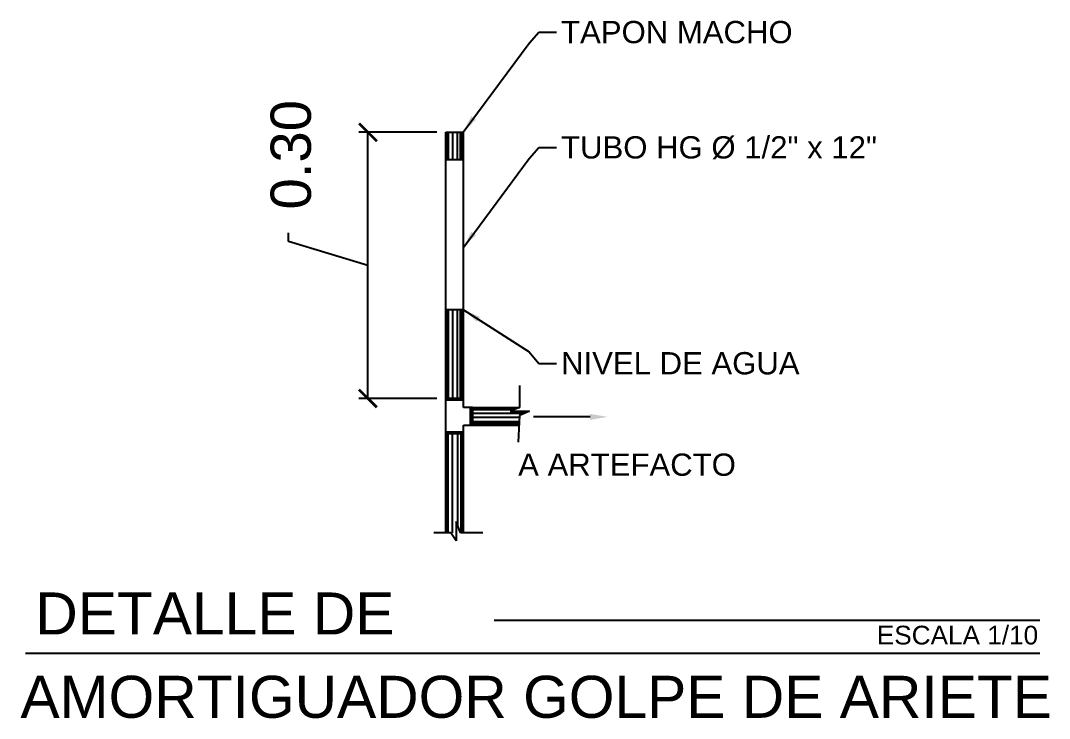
# Model space of a CAD drawing. Header units: inches. Extents: x -9 to 337, y -247 to 209.
# Drawn here: x 96.735 to 97.89, y -138.458 to -137.674 of the extents above; entities that cross this region are included whole.
import ezdxf

# ---------------------------------------------------------------- set-up
doc = ezdxf.new("R2010")
doc.units = ezdxf.units.IN
doc.header["$MEASUREMENT"] = 0
doc.linetypes.add('DASHED2', pattern=[0.375, 0.25, -0.125])
for name, color, linetype in [('aguafria', 3, 'Continuous'), ('TEXT', 2, 'Continuous'), ('TUBERIA HIDRAULICA', 4, 'Continuous')]:
    doc.layers.add(name, color=color, linetype=linetype)
doc.styles.add('ARIAL', font='arial.ttf', dxfattribs={"height": 0.14})
doc.styles.add('SUBTITULOS', font='arial.ttf')
doc.dimstyles.new('80E10', dxfattribs={"dimtxt": 0.025, "dimasz": 0.02, "dimexe": 0.01, "dimexo": 0.01, "dimgap": 0.005, "dimtad": 0, "dimzin": 1, "dimdsep": 46, "dimtxsty": 'ARIAL', "dimblk": 'ARCHTICK', "dimcen": 0.025, "dimclrd": 1, "dimclre": 1, "dimclrt": 3, "dimaunit": 1, "dimazin": 0, "dimtfac": 1, "dimtmove": 1, "dimatfit": 2, "dimfxl": 1, "dimlwd": -1, "dimlwe": -1, "dimarcsym": 0})

# ---------------------------------------------------------------- blocks, each defined once
blk = doc.blocks.new('_ArchTick')
at = {"color": 0, "linetype": 'ByBlock', "const_width": 0.15}
blk.add_lwpolyline([(-0.5, -0.5), (0.5, 0.5)], dxfattribs=at)

msp = doc.modelspace()

# ---------------------------------------------------------------- linework, layer by layer
at = {"color": 3, "linetype": 'Continuous'}
for p, q in [((97.2119, -137.8), (97.2318, -137.8)), ((97.2119, -138.0989), (97.2119, -137.8)), ((97.2318, -138.0989), (97.2318, -137.8)), ((97.2119, -137.8305), (97.2318, -137.8305)), ((97.2318, -137.9993), (97.2119, -137.9993)), ((97.2418, -138.1089), (97.2948, -138.1089)), ((97.2418, -138.1288), (97.2942, -138.1289)), ((97.2119, -138.2499), (97.2119, -138.1388)), ((97.2318, -138.2499), (97.2318, -138.1388))]:
    msp.add_line(p, q, dxfattribs=at)
at = {"color": 1, "linetype": 'DASHED2', "ltscale": 0.02}
for p, q in [((97.2948, -138.0842), (97.2948, -138.1089)), ((97.2948, -138.1089), (97.2842, -138.1133)), ((97.2948, -138.1182), (97.2931, -138.1481)), ((97.2284, -138.2499), (97.2235, -138.237)), ((97.2235, -138.237), (97.2235, -138.2588)), ((97.2178, -138.2499), (97.1984, -138.2499)), ((97.2235, -138.2588), (97.2178, -138.2499)), ((97.2535, -138.2499), (97.2284, -138.2499))]:
    msp.add_line(p, q, dxfattribs=at)
at = {"color": 4, "linetype": 'Continuous'}
for p, q in [((97.2318, -138.0989), (97.2119, -138.0989)), ((97.2318, -138.1009), (97.2119, -138.1009)), ((97.2398, -138.1089), (97.2398, -138.1288)), ((97.2398, -138.1288), (97.2398, -138.1089)), ((97.2418, -138.1089), (97.2418, -138.1288)), ((97.2418, -138.1288), (97.2418, -138.1089)), ((97.2318, -138.1368), (97.2119, -138.1368)), ((97.2318, -138.1388), (97.2318, -138.1289)), ((97.2318, -138.1388), (97.2119, -138.1388))]:
    msp.add_line(p, q, dxfattribs=at)
at = {"color": 1, "linetype": 'DASHED2', "ltscale": 0.06}
for p, q in [((97.2842, -138.1133), (97.3061, -138.1133)), ((97.3061, -138.1133), (97.2948, -138.1182))]:
    msp.add_line(p, q, dxfattribs=at)
at = {"color": 1}
msp.add_lwpolyline([(97.3739, -138.1196), (97.3106, -138.1196)], dxfattribs=at)
msp.add_solid([(97.3739, -138.1229), (97.3938, -138.1196), (97.3739, -138.1163)], dxfattribs=at)
at = {"layer": 'aguafria', "color": 1}
for p, q in [((97.2019, -137.8), (97.1145, -137.8)), ((97.1245, -138.0989), (97.1245, -137.8)), ((97.0355, -137.9228), (97.0355, -137.9128)), ((97.1245, -137.9495), (97.0355, -137.9228)), ((97.2019, -138.0989), (97.1145, -138.0989))]:
    msp.add_line(p, q, dxfattribs=at)
at = {"layer": 'TEXT', "color": 1}
msp.add_lwpolyline([(97.2663, -138.3478), (97.8788, -138.3478)], dxfattribs=at)
at = {"layer": 'TEXT', "color": 7}
msp.add_lwpolyline([(96.7402, -138.3849), (97.8788, -138.3849)], dxfattribs=at)
at = {"layer": 'TUBERIA HIDRAULICA', "color": 1}
for p, q in [((97.2123, -137.8), (97.2123, -137.8305)), ((97.2146, -137.8), (97.2146, -137.8305)), ((97.2195, -137.8009), (97.2195, -137.8305)), ((97.2246, -137.8009), (97.2246, -137.8305)), ((97.2282, -137.8), (97.2282, -137.8305)), ((97.2298, -137.8), (97.2298, -137.8305)), ((97.2313, -137.8), (97.2313, -137.8305)), ((97.2123, -137.9993), (97.2123, -138.0989)), ((97.2134, -137.9993), (97.2134, -138.0989)), ((97.2146, -137.9993), (97.2146, -138.0989)), ((97.2195, -137.9993), (97.2195, -138.0989)), ((97.2246, -137.9993), (97.2246, -138.0989)), ((97.2282, -137.9993), (97.2282, -138.0989)), ((97.2298, -137.9993), (97.2298, -138.0989)), ((97.2313, -137.9993), (97.2313, -138.0989)), ((97.2418, -138.11), (97.291, -138.11)), ((97.2418, -138.1114), (97.2856, -138.1114)), ((97.2418, -138.1153), (97.2997, -138.1153)), ((97.2418, -138.1199), (97.2946, -138.1199)), ((97.2418, -138.1246), (97.2944, -138.1246)), ((97.2418, -138.1272), (97.2943, -138.1272)), ((97.2418, -138.1281), (97.2942, -138.1281)), ((97.2127, -138.1388), (97.2127, -138.2499)), ((97.2142, -138.1388), (97.2142, -138.2499)), ((97.2191, -138.1388), (97.2191, -138.2499)), ((97.2252, -138.1388), (97.2252, -138.2415)), ((97.229, -138.1388), (97.229, -138.2499)), ((97.2311, -138.1388), (97.2311, -138.2499))]:
    msp.add_line(p, q, dxfattribs=at)
at = {"layer": 'TUBERIA HIDRAULICA', "color": 4}
for p, q in [((97.2119, -138.1388), (97.2119, -138.0989)), ((97.2317, -138.1089), (97.2317, -138.0989)), ((97.2418, -138.1089), (97.2317, -138.1089)), ((97.2318, -138.1289), (97.2418, -138.1289))]:
    msp.add_line(p, q, dxfattribs=at)

# ---------------------------------------------------------------- block references
at = {"layer": 'aguafria', "color": 1, "xscale": 0.02, "yscale": 0.02, "zscale": 0.02}
for p, rotation in [((97.1245, -137.8), 90), ((97.1245, -138.0989), 270)]:
    msp.add_blockref('_ArchTick', p, dxfattribs=dict(at, rotation=rotation))

# ---------------------------------------------------------------- texts
at = {"layer": 'aguafria', "color": 3, "char_height": 0.025, "style": 'ARIAL'}
for s, insert, attachment_point in [('TAPON MACHO', (97.3414, -137.6749), 1), ('TUBO HG %%C 1/2" x 12"', (97.3414, -137.8044), 1), ('NIVEL DE AGUA', (97.3414, -138.0722), 7), ('A ARTEFACTO', (97.2932, -138.1861), 7)]:
    msp.add_mtext(s, dxfattribs=dict(at, insert=insert, attachment_point=attachment_point))
at = {"layer": 'aguafria', "color": 3, "insert": (97.0382, -137.8252), "char_height": 0.04524, "attachment_point": 5, "rotation": 90, "style": 'ARIAL'}
msp.add_mtext('0.30', dxfattribs=at)
at = {"layer": 'TEXT', "color": 4, "style": 'ARIAL'}
for s, height, p in [('DETALLE DE', 0.04722, (96.7511, -138.364)), ('AMORTIGUADOR GOLPE DE ARIETE', 0.047222, (96.7344, -138.4576))]:
    msp.add_text(s, height=height, dxfattribs=at).set_placement(p)
at = {"layer": 'TEXT', "color": 2, "style": 'SUBTITULOS'}
msp.add_text('ESCALA 1/10', height=0.021021, dxfattribs=at).set_placement((97.6959, -138.3752))

# ---------------------------------------------------------------- leaders
at = {"layer": 'aguafria', "annotation_type": 0, "has_hookline": 1, "hookline_direction": 0}
for points, text_width in [([(97.2313, -137.8), (97.3055, -137.6998), (97.3164, -137.6874), (97.3364, -137.6874)], 0.2576), ([(97.2313, -137.9296), (97.3055, -137.8293), (97.3164, -137.8169), (97.3364, -137.8169)], 0.3523), ([(97.2318, -137.9993), (97.3055, -138.0466), (97.3164, -138.0597), (97.3364, -138.0597)], 0.2652)]:
    msp.add_leader(points, dimstyle='80E10', dxfattribs=dict(at, text_width=text_width))

doc.saveas('drawing.dxf')
